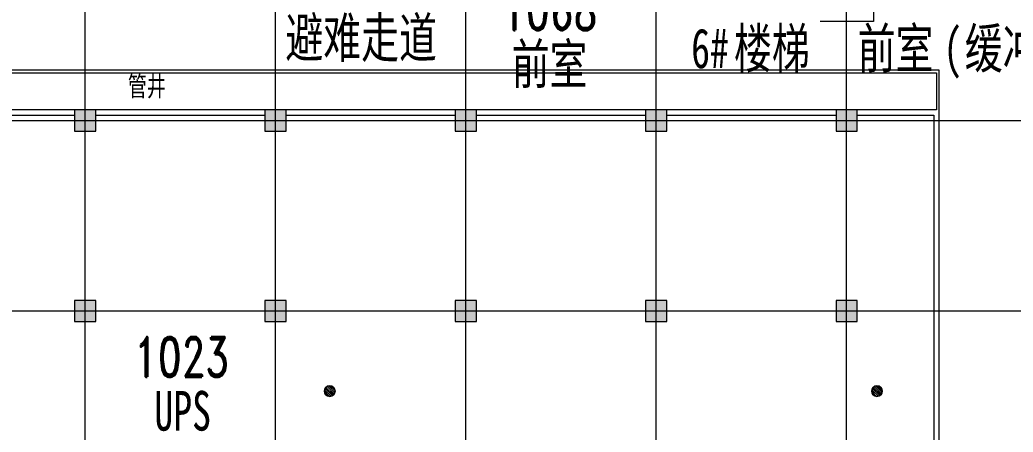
# Model space of a CAD drawing. Header units: millimetres. Extents: x -76632 to 443185, y -33181 to 192400.
# Drawn here: x 91130 to 128700, y 24219 to 39805 of the extents above; entities that cross this region are included whole.
import ezdxf

# ---------------------------------------------------------------- set-up
doc = ezdxf.new("R2010")
doc.units = ezdxf.units.MM
doc.linetypes.add('轴网线', pattern=[22.04, 18.38, -1.83, 0, -1.83])
doc.layers.get('0').update_dxf_attribs({"color": 8})
doc.layers.get('Defpoints').update_dxf_attribs({"color": 8})
for name, color, linetype, lineweight in [('A-ANNO-DIMS', 8, 'Continuous', 9), ('A-AREA-IDEN', 8, 'Continuous', 9), ('A-GENM', 8, 'Continuous', 5), ('A-WALL', 8, 'Continuous', 5), ('P-PIPE', 8, 'Continuous', 5), ('S-COLS', 8, 'Continuous', 5), ('S-GRID', 8, 'Continuous', 9)]:
    doc.layers.add(name, color=color, linetype=linetype, lineweight=lineweight)
doc.styles.add('RomanD', font='romand__.ttf', dxfattribs={"width": 0.7, "height": 1500})
doc.styles.add('RomanD_6', font='romand__.ttf', dxfattribs={"width": 0.65, "height": 350})
doc.styles.add('仿宋_2', font='simfang.ttf', dxfattribs={"width": 0.7, "height": 1500})
doc.styles.add('仿宋_5', font='simfang.ttf', dxfattribs={"width": 0.7, "height": 750})
doc.dimstyles.new('0_5', dxfattribs={"dimscale": 304.8, "dimtxt": 351.251157, "dimasz": 0, "dimexe": 0.82021, "dimexo": 0.0625, "dimgap": 0, "dimtad": 1, "dimdec": 0, "dimzin": 0, "dimdsep": 46, "dimtxsty": 'RomanD_6', "dimblk1": 'NONE', "dimblk2": 'NONE', "dimsah": 1, "dimcen": 0.09, "dimazin": 0, "dimtfac": 1, "dimtdec": 4, "dimtix": 1, "dimtmove": 0, "dimatfit": 3, "dimfxl": 0.82021, "dimfxlon": 1, "dimtvp": 1, "dimtolj": 1, "dimtzin": 0, "dimlwd": 18, "dimlwe": 18, "dimarcsym": 2})
doc.dimstyles.new('0_7mm', dxfattribs={"dimscale": 304.8, "dimtxt": 351.251157, "dimasz": 0.82021, "dimexe": 1.64042, "dimexo": 0.0625, "dimgap": 0, "dimtad": 1, "dimdec": 0, "dimzin": 0, "dimdsep": 46, "dimtxsty": 'RomanD_6', "dimblk1": 'OBLIQUE', "dimblk2": 'OBLIQUE', "dimsah": 1, "dimcen": 0.09, "dimazin": 0, "dimtfac": 1, "dimtdec": 4, "dimtix": 1, "dimtmove": 0, "dimatfit": 3, "dimfxl": 1.64042, "dimfxlon": 1, "dimtvp": 1, "dimtolj": 1, "dimtzin": 0, "dimlwd": 18, "dimlwe": 18, "dimarcsym": 2})

# ---------------------------------------------------------------- blocks, each defined once
blk = doc.blocks.new('X-ST-F3-01-C-001_HLP2_rvt-1-LAY-1F-1_500-A')
at = {"layer": 'S-COLS', "true_color": 0x808080}
for points in [[(94000, 35600), (94000, 36400), (93200, 36400), (93200, 35600)], [(101200, 35600), (101200, 36400), (100400, 36400), (100400, 35600), (100735, 35600)], [(108400, 35600), (108400, 36400), (107600, 36400), (107600, 35600)], [(115600, 35600), (115600, 36400), (114800, 36400), (114800, 35600)], [(122800, 35600), (122800, 36400), (122000, 36400), (122000, 35600)], [(94000, 28400), (94000, 29200), (93200, 29200), (93200, 28400)], [(100735, 28400), (101200, 28400), (101200, 29200), (100400, 29200), (100400, 28400)], [(108400, 28400), (108400, 29200), (107600, 29200), (107600, 28400)], [(115600, 28400), (115600, 29200), (114800, 29200), (114800, 28400)], [(122800, 28400), (122800, 29200), (122000, 29200), (122000, 28400)]]:
    blk.add_hatch(color=8, dxfattribs=at).paths.add_polyline_path(points, flags=0)
at = {"layer": 'S-COLS', "color": 7, "lineweight": 9}
for p, q in [((94000, 36400), (93200, 36400)), ((93200, 36400), (93200, 35600)), ((94000, 35600), (94000, 36400)), ((101200, 36400), (100400, 36400)), ((100400, 36400), (100400, 35600)), ((101200, 35600), (101200, 36400)), ((108400, 36400), (107600, 36400)), ((107600, 36400), (107600, 35600)), ((108400, 35600), (108400, 36400)), ((115600, 36400), (114800, 36400)), ((114800, 36400), (114800, 35600)), ((115600, 35600), (115600, 36400)), ((122800, 36400), (122000, 36400)), ((122000, 36400), (122000, 35600)), ((122800, 35600), (122800, 36400)), ((93200, 35600), (94000, 35600)), ((100400, 35600), (101200, 35600)), ((107600, 35600), (108400, 35600)), ((114800, 35600), (115600, 35600)), ((122000, 35600), (122800, 35600)), ((94000, 29200), (93200, 29200)), ((93200, 29200), (93200, 28400)), ((94000, 28400), (94000, 29200)), ((101200, 29200), (100400, 29200)), ((100400, 29200), (100400, 28400)), ((101200, 28400), (101200, 29200)), ((108400, 29200), (107600, 29200)), ((107600, 29200), (107600, 28400)), ((108400, 28400), (108400, 29200)), ((115600, 29200), (114800, 29200)), ((114800, 29200), (114800, 28400)), ((115600, 28400), (115600, 29200)), ((122800, 29200), (122000, 29200)), ((122000, 29200), (122000, 28400)), ((122800, 28400), (122800, 29200)), ((93200, 28400), (94000, 28400)), ((100400, 28400), (101200, 28400)), ((107600, 28400), (108400, 28400)), ((114800, 28400), (115600, 28400)), ((122000, 28400), (122800, 28400))]:
    blk.add_line(p, q, dxfattribs=at)
blk = doc.blocks.new('圆形地漏_固定_2 - 热轧钢管-3953174-LAY-1F-1_500-A')
at = {"layer": 'A-GENM'}
for p, q in [((-193, 52), (52, -193)), ((102, -172), (-172, 102)), ((-141, 141), (141, -141)), ((172, -102), (-102, 172)), ((193, -52), (-52, 193)), ((13, 200), (200, 13)), ((-13, -200), (-200, -13))]:
    blk.add_line(p, q, dxfattribs=at)
blk.add_circle((0, 0), 200, dxfattribs=at)
at = {"layer": 'P-PIPE'}
for start, end in [(0, 180), (180, 0)]:
    blk.add_arc((0, 0), 200, start, end, dxfattribs=at)
blk = doc.blocks.new('*D1431')
at = {"layer": 'A-ANNO-DIMS', "color": 0, "lineweight": 18, "transparency": 16777216}
for p, q in [((19261, 131300), (19742, 131300)), ((19492, 130200), (19492, 131300)), ((19261, 130200), (19742, 130200)), ((259200, 4470), (259200, 4951)), ((264000, 4470), (264000, 4951)), ((259200, 4701), (264000, 4701))]:
    blk.add_line(p, q, dxfattribs=at)
at = {"layer": 'Defpoints', "color": 0, "transparency": 16777216}
for p in [(19242, 131300), (19492, 131300), (19242, 130200), (264000, 4701), (259200, 4451), (264000, 4451)]:
    blk.add_point(p, dxfattribs=at)
at = {"layer": 'A-ANNO-DIMS', "color": 0, "lineweight": 18, "transparency": 16777216, "insert": (19317, 130750), "char_height": 350, "width": 972.7, "attachment_point": 5, "rotation": 90, "style": 'RomanD_6'}
blk.add_mtext('\\A1;1100', dxfattribs=at)
at = {"layer": 'A-ANNO-DIMS', "color": 0, "lineweight": 18, "transparency": 16777216, "insert": (261600, 4876), "char_height": 350, "width": 972.7, "attachment_point": 5, "style": 'RomanD_6'}
blk.add_mtext('\\A1;4800', dxfattribs=at)
blk = doc.blocks.new('_None')
blk = doc.blocks.new('*D1432')
at = {"layer": 'A-ANNO-DIMS', "color": 0, "lineweight": 18, "transparency": 16777216}
for p, q in [((19261, 133750), (19742, 133750)), ((19492, 131300), (19492, 133750)), ((19261, 131300), (19742, 131300)), ((260638, 2650), (261119, 2650)), ((260869, 1700), (260869, 2650)), ((261100, 1700), (260619, 1700))]:
    blk.add_line(p, q, dxfattribs=at)
at = {"layer": 'Defpoints', "color": 0, "transparency": 16777216}
for p in [(19242, 133750), (19492, 133750), (19242, 131300), (260619, 2650), (260869, 2650), (261119, 1700)]:
    blk.add_point(p, dxfattribs=at)
at = {"layer": 'A-ANNO-DIMS', "color": 0, "lineweight": 18, "transparency": 16777216, "char_height": 350, "attachment_point": 5, "rotation": 90, "style": 'RomanD_6'}
for s, insert, width in [('\\A1;2450', (19317, 132525), 972.7), ('\\A1;950', (260694, 2175), 729.52)]:
    blk.add_mtext(s, dxfattribs=dict(at, insert=insert, width=width))
blk = doc.blocks.new('_Oblique')
at = {"color": 0, "linetype": 'ByBlock', "lineweight": -2}
blk.add_line((-0.5, -0.5), (0.5, 0.5), dxfattribs=at)
blk = doc.blocks.new('*D1435')
at = {"layer": 'A-ANNO-DIMS', "color": 0, "lineweight": 18, "transparency": 16777216}
for p, q in [((36400, 122962), (36400, 123443)), ((37400, 122962), (37400, 123443)), ((36400, 123193), (37400, 123193)), ((142908, 4300), (141928, 4300)), ((142428, 4300), (142428, -550)), ((142908, -550), (141928, -550))]:
    blk.add_line(p, q, dxfattribs=at)
at = {"layer": 'Defpoints', "color": 0, "transparency": 16777216}
for p in [(36400, 122943), (37400, 123193), (37400, 122943), (142928, 4300), (142428, -550), (142928, -550)]:
    blk.add_point(p, dxfattribs=at)
at = {"layer": 'A-ANNO-DIMS', "color": 0, "lineweight": 18, "transparency": 16777216, "xscale": 250, "yscale": 250, "zscale": 250}
for p, rotation in [((142428, 4300), 90), ((142428, -550), 270)]:
    blk.add_blockref('_Oblique', p, dxfattribs=dict(at, rotation=rotation))
at = {"layer": 'A-ANNO-DIMS', "color": 0, "lineweight": 18, "transparency": 16777216, "insert": (36900, 123368), "char_height": 350, "width": 972.7, "attachment_point": 5, "style": 'RomanD_6'}
blk.add_mtext('\\A1;1000', dxfattribs=at)
at = {"layer": 'A-ANNO-DIMS', "color": 0, "lineweight": 18, "transparency": 16777216, "insert": (142253, 1875), "char_height": 350, "width": 972.7, "attachment_point": 5, "rotation": 90, "style": 'RomanD_6'}
blk.add_mtext('\\A1;4850', dxfattribs=at)

msp = doc.modelspace()

# ---------------------------------------------------------------- linework, layer by layer
at = {"layer": 'A-AREA-IDEN', "lineweight": 18, "transparency": 33554687}
for p, q in [((123415.2, 44719), (123415.2, 39741.1)), ((123415.2, 39741.1), (121407.3, 39741.1))]:
    msp.add_line(p, q, dxfattribs=at)
at = {"layer": 'A-WALL', "lineweight": 9, "transparency": 33554687}
for p, q in [((125900, 37900), (84000, 37900)), ((84100, 37800), (125800, 37800)), ((125800, 37800), (125800, 36400)), ((125900, 17050), (125900, 37900)), ((93200, 36400), (86800, 36400)), ((86800, 36200), (93200, 36200)), ((100400, 36400), (94000, 36400)), ((94000, 36200), (100400, 36200)), ((107600, 36400), (101200, 36400)), ((101200, 36200), (107600, 36200)), ((114800, 36400), (108400, 36400)), ((108400, 36200), (114800, 36200)), ((122000, 36400), (115600, 36400)), ((115600, 36200), (122000, 36200)), ((125800, 36400), (122800, 36400)), ((122800, 36200), (125700, 36200)), ((125700, 36200), (125700, 18150))]:
    msp.add_line(p, q, dxfattribs=at)
at = {"layer": 'S-GRID', "linetype": '轴网线', "transparency": 33554687}
for p, q in [((93600, -17706.2), (93600, 174400)), ((100800, -17706.2), (100800, 174400)), ((108000, -17706.2), (108000, 174400)), ((115200, -17706.2), (115200, 174400)), ((122400, -17706.2), (122400, 174400)), ((-16000, 36000), (308800, 36000)), ((-16000, 28800), (308800, 28800))]:
    msp.add_line(p, q, dxfattribs=at)

# ---------------------------------------------------------------- block references
at = {"lineweight": 5, "transparency": 33554687}
msp.add_blockref('X-ST-F3-01-C-001_HLP2_rvt-1-LAY-1F-1_500-A', (0, 0), dxfattribs=at)
at = {"layer": 'P-PIPE', "transparency": 33554687}
for p in [(102850.1, 25770), (123550, 25770)]:
    msp.add_blockref('圆形地漏_固定_2 - 热轧钢管-3953174-LAY-1F-1_500-A', p, dxfattribs=at)

# ---------------------------------------------------------------- texts
at = {"layer": 'A-AREA-IDEN', "transparency": 33554687, "attachment_point": 1}
for s, insert, char_height, width, style in [('1068', (109369, 40921.5), 1500, 4826.159, 'RomanD'), ('避难走道', (101173.1, 39880.6), 1500, 7856.537, '仿宋_2'), ('6#', (116521.3, 39480.6), 1500, 1964.134, '仿宋_2'), ('楼梯', (118141.8, 39480.6), 1500, 3928.269, '仿宋_2'), ('前室', (122819.2, 39480.6), 1500, 3928.269, '仿宋_2'), ('\\f仿宋|b0|i0|c134|p49|;\\W.7;(', (126060.3, 39480.6), 1500, 982.067, '仿宋_2'), ('缓冲', (126870.6, 39480.6), 1500, 3928.269, '仿宋_2'), ('前室', (109732.5, 38887.3), 1500, 3928.269, '仿宋_2'), ('管井', (95214.9, 37668.1), 750, 2020.252, '仿宋_5'), ('1023', (95446.6, 27809.9), 1500, 4826.159, 'RomanD'), ('UPS', (96216.1, 25776.5), 1500, 2946.202, '仿宋_2')]:
    msp.add_mtext(s, dxfattribs=dict(at, insert=insert, char_height=char_height, width=width, style=style))

# ---------------------------------------------------------------- dimensions: what is measured, and where the dimension line sits
at = {"layer": 'A-ANNO-DIMS', "lineweight": 18, "transparency": 33554687}
for base, p1, p2, dimstyle, override, picture, middle in [((19492.1, 133750), (19242.1, 131300), (19242.1, 133750), '0_5', {"dimpost": '<>', "dimfxl": 2450}, '*D1432', (19317.1, 132525)), ((19492.1, 131300), (19242.1, 130200), (19242.1, 131300), '0_5', {"dimpost": '<>', "dimfxl": 1100}, '*D1431', (19317.1, 130750)), ((142427.5, -550), (142927.5, 4300), (142927.5, -550), '0_7mm', {"dimpost": '<>', "dimfxl": 4850}, '*D1435', (142252.5, 1875))]:
    dim = msp.add_linear_dim(base=base, p1=p1, p2=p2, angle=90, dimstyle=dimstyle, override=override, dxfattribs=at)
    dim.commit()
    dim.dimension.update_dxf_attribs({"geometry": picture, "text_midpoint": middle})

doc.saveas('drawing.dxf')
